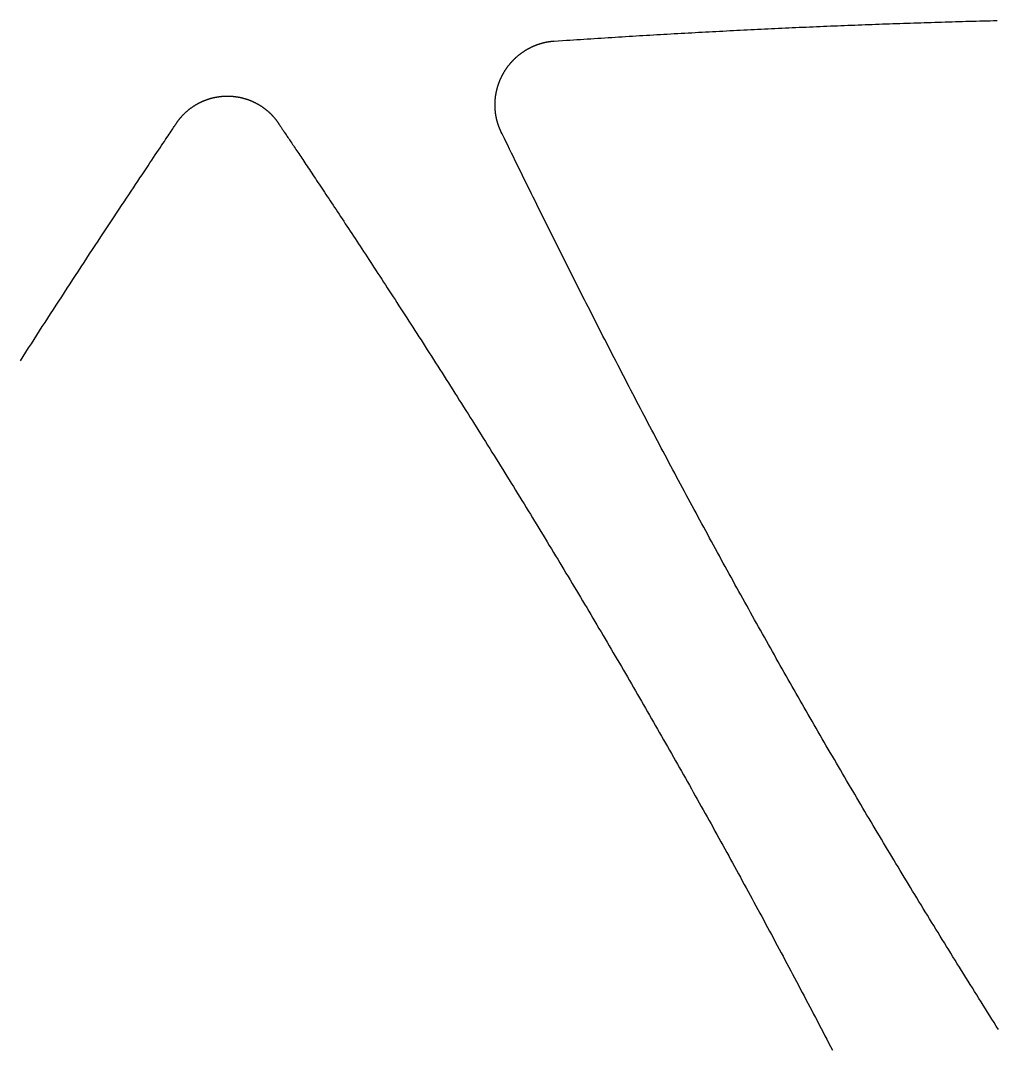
# Model space of a CAD drawing. Extents: x -3 to 136, y 0 to 121.
# Drawn here: x 13.23 to 29.45, y 11.9 to 28.98 of the extents above; entities that cross this region are included whole.
import ezdxf

# ---------------------------------------------------------------- set-up
doc = ezdxf.new("R2010")
doc.units = 0
doc.layers.get('0').update_dxf_attribs({"linetype": 'CONTINUOUS'})

msp = doc.modelspace()

# ---------------------------------------------------------------- linework, layer by layer
for points in [[(22.1006, 28.6385, 0), (22.3033, 28.6519, 0), (22.3615, 28.6557, 0), (22.4195, 28.6594, 0), (22.4773, 28.6632, 0), (22.535, 28.6669, 0), (22.5928, 28.6706, 0), (22.6506, 28.6743, 0), (22.7085, 28.678, 0), (22.7664, 28.6817, 0), (22.8244, 28.6854, 0), (22.8823, 28.689, 0), (22.9401, 28.6927, 0), (22.998, 28.6963, 0), (23.0558, 28.6999, 0), (23.1137, 28.7034, 0), (23.1715, 28.707, 0), (23.2293, 28.7105, 0), (23.2871, 28.714, 0), (23.3449, 28.7176, 0), (23.4027, 28.721, 0), (23.4605, 28.7245, 0), (23.5183, 28.728, 0), (23.5761, 28.7314, 0), (23.6339, 28.7348, 0), (23.6917, 28.7382, 0), (23.7495, 28.7416, 0), (23.8074, 28.745, 0), (23.8652, 28.7483, 0), (23.923, 28.7516, 0), (23.9809, 28.7549, 0), (24.0388, 28.7582, 0), (24.0966, 28.7615, 0), (24.1545, 28.7648, 0), (24.2123, 28.768, 0), (24.2701, 28.7712, 0), (24.3279, 28.7744, 0), (24.3857, 28.7776, 0), (24.4435, 28.7808, 0), (24.5013, 28.7839, 0), (24.5591, 28.787, 0), (24.6168, 28.7902, 0), (24.6746, 28.7932, 0), (24.7323, 28.7963, 0), (24.7901, 28.7994, 0), (24.8478, 28.8024, 0), (24.9055, 28.8054, 0), (24.9632, 28.8084, 0), (25.0209, 28.8114, 0), (25.0786, 28.8143, 0), (25.1363, 28.8172, 0), (25.194, 28.8202, 0), (25.2517, 28.823, 0), (25.3094, 28.8259, 0), (25.367, 28.8288, 0), (25.4247, 28.8316, 0), (25.4824, 28.8344, 0), (25.54, 28.8372, 0), (25.5977, 28.84, 0), (25.6553, 28.8428, 0), (25.713, 28.8455, 0), (25.7706, 28.8482, 0), (25.8283, 28.8509, 0), (25.8859, 28.8536, 0), (25.9436, 28.8562, 0), (26.0012, 28.8589, 0), (26.0589, 28.8615, 0), (26.1165, 28.8641, 0), (26.1742, 28.8667, 0), (26.2318, 28.8692, 0), (26.2895, 28.8718, 0), (26.3471, 28.8743, 0), (26.4048, 28.8768, 0), (26.4624, 28.8793, 0), (26.5201, 28.8817, 0), (26.5777, 28.8842, 0), (26.6354, 28.8866, 0), (26.693, 28.889, 0), (26.7507, 28.8914, 0), (26.8084, 28.8937, 0), (26.8661, 28.8961, 0), (26.9237, 28.8984, 0), (26.9814, 28.9007, 0), (27.0391, 28.9029, 0), (27.0968, 28.9052, 0), (27.1545, 28.9074, 0), (27.2122, 28.9097, 0), (27.27, 28.9118, 0), (27.3277, 28.914, 0), (27.3854, 28.9162, 0), (27.4432, 28.9183, 0), (27.5009, 28.9204, 0), (27.5587, 28.9225, 0), (27.6165, 28.9246, 0), (27.6742, 28.9266, 0), (27.732, 28.9287, 0), (27.7898, 28.9307, 0), (27.8476, 28.9327, 0), (27.9054, 28.9346, 0), (27.9633, 28.9366, 0), (28.0211, 28.9385, 0), (28.079, 28.9404, 0), (28.1368, 28.9423, 0), (28.1947, 28.9441, 0), (28.2526, 28.946, 0), (28.3104, 28.9478, 0), (28.3682, 28.9496, 0), (28.426, 28.9514, 0), (28.4838, 28.9531, 0), (28.5415, 28.9549, 0), (28.5992, 28.9566, 0), (28.6569, 28.9582, 0), (28.7146, 28.9599, 0), (28.7722, 28.9616, 0), (28.8298, 28.9632, 0), (28.8874, 28.9648, 0), (28.945, 28.9663, 0), (29.0026, 28.9679, 0), (29.0601, 28.9694, 0), (29.1176, 28.9709, 0), (29.1751, 28.9724, 0), (29.2326, 28.9739, 0), (29.2901, 28.9753, 0), (29.3475, 28.9767, 0), (29.405, 28.9781, 0), (29.4624, 28.9795, 0)], [(21.2204, 27.122, 0), (21.2183, 27.1262, 0), (21.2163, 27.1304, 0), (21.2144, 27.1345, 0), (21.2124, 27.1387, 0), (21.2104, 27.1429, 0), (21.2085, 27.1471, 0), (21.2066, 27.1513, 0), (21.2047, 27.1556, 0), (21.2029, 27.1598, 0), (21.201, 27.164, 0), (21.1992, 27.1683, 0), (21.1974, 27.1725, 0), (21.1956, 27.1768, 0), (21.1938, 27.181, 0), (21.1921, 27.1853, 0), (21.1903, 27.1896, 0), (21.1886, 27.1939, 0), (21.1869, 27.1982, 0), (21.1852, 27.2025, 0), (21.1836, 27.2068, 0), (21.182, 27.2111, 0), (21.1803, 27.2155, 0), (21.1787, 27.2198, 0), (21.1772, 27.2241, 0), (21.1756, 27.2285, 0), (21.1741, 27.2328, 0), (21.1726, 27.2372, 0), (21.1711, 27.2416, 0), (21.1696, 27.246, 0), (21.1681, 27.2503, 0), (21.1667, 27.2547, 0), (21.1653, 27.2591, 0), (21.1639, 27.2635, 0), (21.1625, 27.2679, 0), (21.1611, 27.2724, 0), (21.1598, 27.2768, 0), (21.1585, 27.2812, 0), (21.1572, 27.2857, 0), (21.1559, 27.2901, 0), (21.1546, 27.2945, 0), (21.1534, 27.299, 0), (21.1522, 27.3035, 0), (21.151, 27.3079, 0), (21.1498, 27.3124, 0), (21.1486, 27.3169, 0), (21.1475, 27.3214, 0), (21.1464, 27.3258, 0), (21.1453, 27.3303, 0), (21.1442, 27.3348, 0), (21.1431, 27.3393, 0), (21.1421, 27.3438, 0), (21.1411, 27.3484, 0), (21.1401, 27.3529, 0), (21.1391, 27.3574, 0), (21.1381, 27.3619, 0), (21.1372, 27.3664, 0), (21.1363, 27.371, 0), (21.1354, 27.3755, 0), (21.1345, 27.38, 0), (21.1337, 27.3846, 0), (21.1328, 27.3891, 0), (21.132, 27.3937, 0), (21.1312, 27.3982, 0), (21.1304, 27.4028, 0), (21.1297, 27.4073, 0), (21.1289, 27.4119, 0), (21.1282, 27.4165, 0), (21.1275, 27.421, 0), (21.1269, 27.4256, 0), (21.1262, 27.4302, 0), (21.1256, 27.4347, 0), (21.125, 27.4393, 0), (21.1244, 27.4439, 0), (21.1238, 27.4485, 0), (21.1232, 27.4531, 0), (21.1227, 27.4577, 0), (21.1222, 27.4623, 0), (21.1217, 27.4669, 0), (21.1212, 27.4715, 0), (21.1208, 27.4761, 0), (21.1204, 27.4807, 0), (21.1199, 27.4853, 0), (21.1196, 27.4899, 0), (21.1192, 27.4945, 0), (21.1188, 27.4991, 0), (21.1185, 27.5037, 0), (21.1182, 27.5083, 0), (21.1179, 27.5129, 0), (21.1176, 27.5176, 0), (21.1174, 27.5222, 0), (21.1172, 27.5268, 0), (21.117, 27.5314, 0), (21.1168, 27.536, 0), (21.1166, 27.5407, 0), (21.1165, 27.5453, 0), (21.1163, 27.5499, 0), (21.1162, 27.5545, 0), (21.1161, 27.5591, 0), (21.1161, 27.5638, 0), (21.116, 27.5684, 0), (21.116, 27.573, 0), (21.116, 27.5776, 0), (21.116, 27.5822, 0), (21.1161, 27.5868, 0), (21.1161, 27.5915, 0), (21.1162, 27.5961, 0), (21.1163, 27.6007, 0), (21.1164, 27.6053, 0), (21.1165, 27.6099, 0), (21.1167, 27.6145, 0), (21.1169, 27.6191, 0), (21.1171, 27.6237, 0), (21.1173, 27.6283, 0), (21.1175, 27.633, 0), (21.1178, 27.6376, 0), (21.1181, 27.6422, 0), (21.1184, 27.6468, 0), (21.1187, 27.6514, 0), (21.119, 27.656, 0), (21.1194, 27.6605, 0), (21.1198, 27.6651, 0), (21.1202, 27.6697, 0), (21.1206, 27.6743, 0), (21.121, 27.6789, 0), (21.1215, 27.6835, 0), (21.122, 27.6881, 0), (21.1224, 27.6927, 0), (21.123, 27.6972, 0), (21.1235, 27.7018, 0), (21.1241, 27.7064, 0), (21.1246, 27.711, 0), (21.1252, 27.7155, 0), (21.1259, 27.7201, 0), (21.1265, 27.7247, 0), (21.1271, 27.7292, 0), (21.1278, 27.7338, 0), (21.1285, 27.7383, 0), (21.1292, 27.7429, 0), (21.13, 27.7474, 0), (21.1307, 27.752, 0), (21.1315, 27.7565, 0), (21.1323, 27.7611, 0), (21.1331, 27.7656, 0), (21.1339, 27.7701, 0), (21.1348, 27.7747, 0), (21.1357, 27.7792, 0), (21.1366, 27.7837, 0), (21.1375, 27.7882, 0), (21.1384, 27.7927, 0), (21.1394, 27.7973, 0), (21.1403, 27.8018, 0), (21.1413, 27.8063, 0), (21.1423, 27.8108, 0), (21.1434, 27.8153, 0), (21.1444, 27.8197, 0), (21.1455, 27.8242, 0), (21.1466, 27.8287, 0), (21.1477, 27.8332, 0), (21.1488, 27.8377, 0), (21.1499, 27.8421, 0), (21.1511, 27.8466, 0), (21.1523, 27.8511, 0), (21.1535, 27.8555, 0), (21.1547, 27.86, 0), (21.156, 27.8644, 0), (21.1572, 27.8689, 0), (21.1585, 27.8733, 0), (21.1598, 27.8777, 0), (21.1611, 27.8821, 0), (21.1625, 27.8866, 0), (21.1638, 27.891, 0), (21.1652, 27.8954, 0), (21.1666, 27.8998, 0), (21.168, 27.9042, 0), (21.1695, 27.9086, 0), (21.1709, 27.913, 0), (21.1724, 27.9174, 0), (21.1739, 27.9217, 0), (21.1754, 27.9261, 0), (21.1769, 27.9305, 0), (21.1785, 27.9348, 0), (21.1801, 27.9392, 0), (21.1816, 27.9435, 0), (21.1833, 27.9479, 0), (21.1849, 27.9522, 0), (21.1865, 27.9565, 0), (21.1882, 27.9608, 0), (21.1899, 27.9652, 0), (21.1916, 27.9694, 0), (21.1933, 27.9737, 0), (21.195, 27.978, 0), (21.1968, 27.9823, 0), (21.1985, 27.9866, 0), (21.2003, 27.9908, 0), (21.2021, 27.9951, 0), (21.204, 27.9993, 0), (21.2058, 28.0035, 0), (21.2077, 28.0078, 0), (21.2095, 28.012, 0), (21.2114, 28.0162, 0), (21.2134, 28.0204, 0), (21.2153, 28.0246, 0), (21.2172, 28.0288, 0), (21.2192, 28.0329, 0), (21.2212, 28.0371, 0), (21.2232, 28.0413, 0), (21.2252, 28.0454, 0), (21.2273, 28.0495, 0), (21.2293, 28.0537, 0), (21.2314, 28.0578, 0), (21.2335, 28.0619, 0), (21.2356, 28.066, 0), (21.2377, 28.0701, 0), (21.2399, 28.0742, 0), (21.242, 28.0782, 0), (21.2442, 28.0823, 0), (21.2464, 28.0864, 0), (21.2486, 28.0904, 0), (21.2509, 28.0944, 0), (21.2531, 28.0985, 0), (21.2554, 28.1025, 0), (21.2577, 28.1065, 0), (21.26, 28.1105, 0), (21.2623, 28.1144, 0), (21.2646, 28.1184, 0), (21.267, 28.1224, 0), (21.2693, 28.1263, 0), (21.2717, 28.1303, 0), (21.2741, 28.1342, 0), (21.2765, 28.1381, 0), (21.279, 28.1421, 0), (21.2814, 28.146, 0), (21.2839, 28.1499, 0), (21.2864, 28.1537, 0), (21.2889, 28.1576, 0), (21.2914, 28.1615, 0), (21.2939, 28.1653, 0), (21.2965, 28.1692, 0), (21.2991, 28.173, 0), (21.3016, 28.1768, 0), (21.3043, 28.1806, 0), (21.3069, 28.1844, 0), (21.3095, 28.1882, 0), (21.3122, 28.192, 0), (21.3148, 28.1957, 0), (21.3175, 28.1995, 0), (21.3202, 28.2032, 0), (21.3229, 28.2069, 0), (21.3257, 28.2107, 0), (21.3284, 28.2144, 0), (21.3312, 28.2181, 0), (21.334, 28.2217, 0), (21.3368, 28.2254, 0), (21.3396, 28.2291, 0), (21.3424, 28.2327, 0), (21.3453, 28.2364, 0), (21.3481, 28.24, 0), (21.351, 28.2436, 0), (21.3539, 28.2472, 0), (21.3568, 28.2508, 0), (21.3597, 28.2544, 0), (21.3627, 28.2579, 0), (21.3656, 28.2615, 0), (21.3686, 28.265, 0), (21.3716, 28.2685, 0), (21.3746, 28.2721, 0), (21.3776, 28.2756, 0), (21.3806, 28.279, 0), (21.3837, 28.2825, 0), (21.3868, 28.286, 0), (21.3898, 28.2894, 0), (21.3929, 28.2929, 0), (21.3961, 28.2963, 0), (21.3992, 28.2997, 0), (21.4023, 28.3031, 0), (21.4055, 28.3065, 0), (21.4086, 28.3099, 0), (21.4118, 28.3132, 0), (21.415, 28.3166, 0), (21.4182, 28.3199, 0), (21.4214, 28.3232, 0), (21.4247, 28.3265, 0), (21.4279, 28.3298, 0), (21.4312, 28.333, 0), (21.4345, 28.3363, 0), (21.4378, 28.3395, 0), (21.4411, 28.3428, 0), (21.4444, 28.346, 0), (21.4477, 28.3492, 0), (21.4511, 28.3523, 0), (21.4544, 28.3555, 0), (21.4578, 28.3586, 0), (21.4612, 28.3618, 0), (21.4646, 28.3649, 0), (21.468, 28.368, 0), (21.4714, 28.3711, 0), (21.4749, 28.3742, 0), (21.4783, 28.3772, 0), (21.4818, 28.3803, 0), (21.4853, 28.3833, 0), (21.4887, 28.3863, 0), (21.4922, 28.3893, 0), (21.4958, 28.3923, 0), (21.4993, 28.3953, 0), (21.5028, 28.3982, 0), (21.5064, 28.4012, 0), (21.5099, 28.4041, 0), (21.5135, 28.407, 0), (21.5171, 28.4099, 0), (21.5207, 28.4128, 0), (21.5243, 28.4156, 0), (21.528, 28.4185, 0), (21.5316, 28.4213, 0), (21.5352, 28.4241, 0), (21.5389, 28.4269, 0), (21.5426, 28.4297, 0), (21.5463, 28.4324, 0), (21.55, 28.4352, 0), (21.5537, 28.4379, 0), (21.5574, 28.4406, 0), (21.5611, 28.4433, 0), (21.5649, 28.446, 0), (21.5686, 28.4487, 0), (21.5724, 28.4513, 0), (21.5762, 28.454, 0), (21.58, 28.4566, 0), (21.5838, 28.4592, 0), (21.5876, 28.4618, 0), (21.5914, 28.4643, 0), (21.5953, 28.4669, 0), (21.5991, 28.4694, 0), (21.603, 28.472, 0), (21.6068, 28.4745, 0), (21.6107, 28.4769, 0), (21.6146, 28.4794, 0), (21.6185, 28.4819, 0), (21.6224, 28.4843, 0), (21.6264, 28.4867, 0), (21.6303, 28.4891, 0), (21.6343, 28.4915, 0), (21.6382, 28.4939, 0), (21.6422, 28.4962, 0), (21.6462, 28.4986, 0), (21.6502, 28.5009, 0), (21.6542, 28.5032, 0), (21.6582, 28.5055, 0), (21.6622, 28.5077, 0), (21.6662, 28.51, 0), (21.6703, 28.5122, 0), (21.6743, 28.5144, 0), (21.6784, 28.5166, 0), (21.6825, 28.5188, 0), (21.6865, 28.5209, 0), (21.6906, 28.5231, 0), (21.6947, 28.5252, 0), (21.6989, 28.5273, 0), (21.703, 28.5294, 0), (21.7071, 28.5315, 0), (21.7113, 28.5335, 0), (21.7154, 28.5356, 0), (21.7196, 28.5376, 0), (21.7237, 28.5396, 0), (21.7279, 28.5416, 0), (21.7321, 28.5435, 0), (21.7363, 28.5455, 0), (21.7405, 28.5474, 0), (21.7447, 28.5493, 0), (21.7489, 28.5512, 0), (21.7532, 28.5531, 0), (21.7574, 28.5549, 0), (21.7616, 28.5567, 0), (21.7659, 28.5586, 0), (21.7701, 28.5604, 0), (21.7744, 28.5621, 0), (21.7787, 28.5639, 0), (21.7829, 28.5656, 0), (21.7872, 28.5673, 0), (21.7915, 28.569, 0), (21.7958, 28.5707, 0), (21.8001, 28.5724, 0), (21.8044, 28.574, 0), (21.8087, 28.5756, 0), (21.8131, 28.5772, 0), (21.8174, 28.5788, 0), (21.8217, 28.5804, 0), (21.8261, 28.5819, 0), (21.8304, 28.5834, 0), (21.8348, 28.5849, 0), (21.8392, 28.5864, 0), (21.8435, 28.5879, 0), (21.8479, 28.5893, 0), (21.8523, 28.5908, 0), (21.8567, 28.5922, 0), (21.8611, 28.5936, 0), (21.8655, 28.5949, 0), (21.8699, 28.5963, 0), (21.8743, 28.5976, 0), (21.8787, 28.5989, 0), (21.8831, 28.6002, 0), (21.8875, 28.6015, 0), (21.892, 28.6027, 0), (21.8964, 28.604, 0), (21.9008, 28.6052, 0), (21.9053, 28.6064, 0), (21.9098, 28.6075, 0), (21.9142, 28.6087, 0), (21.9187, 28.6098, 0), (21.9231, 28.6109, 0), (21.9276, 28.612, 0), (21.9321, 28.6131, 0), (21.9366, 28.6141, 0), (21.9411, 28.6152, 0), (21.9456, 28.6162, 0), (21.9501, 28.6172, 0), (21.9546, 28.6181, 0), (21.9591, 28.6191, 0), (21.9636, 28.62, 0), (21.9681, 28.6209, 0), (21.9726, 28.6218, 0), (21.9771, 28.6227, 0), (21.9817, 28.6235, 0), (21.9862, 28.6244, 0), (21.9907, 28.6252, 0), (21.9953, 28.626, 0), (21.9998, 28.6267, 0), (22.0044, 28.6275, 0), (22.0089, 28.6282, 0), (22.0135, 28.6289, 0), (22.018, 28.6296, 0), (22.0226, 28.6303, 0), (22.0272, 28.6309, 0), (22.0317, 28.6316, 0), (22.0363, 28.6322, 0), (22.0409, 28.6328, 0), (22.0454, 28.6333, 0), (22.05, 28.6339, 0), (22.0546, 28.6344, 0), (22.0592, 28.6349, 0), (22.0638, 28.6354, 0), (22.0684, 28.6358, 0), (22.073, 28.6363, 0), (22.0776, 28.6367, 0), (22.0822, 28.6371, 0), (22.0868, 28.6375, 0), (22.0914, 28.6378, 0), (22.096, 28.6382, 0), (22.1006, 28.6385, 0)], [(15.8131, 27.263, 0), (15.8155, 27.2668, 0), (15.818, 27.2706, 0), (15.8205, 27.2743, 0), (15.8231, 27.2781, 0), (15.8256, 27.2819, 0), (15.8281, 27.2856, 0), (15.8307, 27.2893, 0), (15.8333, 27.293, 0), (15.8359, 27.2967, 0), (15.8385, 27.3004, 0), (15.8412, 27.3041, 0), (15.8438, 27.3078, 0), (15.8465, 27.3114, 0), (15.8492, 27.3151, 0), (15.8519, 27.3187, 0), (15.8546, 27.3223, 0), (15.8573, 27.3259, 0), (15.8601, 27.3295, 0), (15.8629, 27.3331, 0), (15.8657, 27.3367, 0), (15.8685, 27.3402, 0), (15.8713, 27.3438, 0), (15.8741, 27.3473, 0), (15.877, 27.3508, 0), (15.8798, 27.3543, 0), (15.8827, 27.3578, 0), (15.8856, 27.3613, 0), (15.8885, 27.3648, 0), (15.8915, 27.3682, 0), (15.8944, 27.3716, 0), (15.8974, 27.3751, 0), (15.9003, 27.3785, 0), (15.9033, 27.3819, 0), (15.9063, 27.3853, 0), (15.9094, 27.3886, 0), (15.9124, 27.392, 0), (15.9155, 27.3953, 0), (15.9185, 27.3987, 0), (15.9216, 27.402, 0), (15.9247, 27.4053, 0), (15.9278, 27.4086, 0), (15.931, 27.4118, 0), (15.9341, 27.4151, 0), (15.9373, 27.4183, 0), (15.9405, 27.4216, 0), (15.9437, 27.4248, 0), (15.9469, 27.428, 0), (15.9501, 27.4312, 0), (15.9533, 27.4343, 0), (15.9566, 27.4375, 0), (15.9598, 27.4407, 0), (15.9631, 27.4438, 0), (15.9664, 27.4469, 0), (15.9697, 27.45, 0), (15.973, 27.4531, 0), (15.9764, 27.4561, 0), (15.9797, 27.4592, 0), (15.9831, 27.4622, 0), (15.9864, 27.4653, 0), (15.9898, 27.4683, 0), (15.9932, 27.4713, 0), (15.9966, 27.4742, 0), (16.0001, 27.4772, 0), (16.0035, 27.4801, 0), (16.007, 27.4831, 0), (16.0104, 27.486, 0), (16.0139, 27.4889, 0), (16.0174, 27.4918, 0), (16.0209, 27.4946, 0), (16.0244, 27.4975, 0), (16.028, 27.5003, 0), (16.0315, 27.5031, 0), (16.0351, 27.5059, 0), (16.0386, 27.5087, 0), (16.0422, 27.5115, 0), (16.0458, 27.5142, 0), (16.0494, 27.517, 0), (16.053, 27.5197, 0), (16.0567, 27.5224, 0), (16.0603, 27.5251, 0), (16.0639, 27.5278, 0), (16.0676, 27.5304, 0), (16.0713, 27.5331, 0), (16.075, 27.5357, 0), (16.0787, 27.5383, 0), (16.0824, 27.5409, 0), (16.0861, 27.5435, 0), (16.0899, 27.546, 0), (16.0936, 27.5486, 0), (16.0974, 27.5511, 0), (16.1011, 27.5536, 0), (16.1049, 27.5561, 0), (16.1087, 27.5586, 0), (16.1125, 27.561, 0), (16.1164, 27.5635, 0), (16.1202, 27.5659, 0), (16.124, 27.5683, 0), (16.1279, 27.5707, 0), (16.1317, 27.5731, 0), (16.1356, 27.5754, 0), (16.1395, 27.5778, 0), (16.1434, 27.5801, 0), (16.1473, 27.5824, 0), (16.1512, 27.5847, 0), (16.1551, 27.5869, 0), (16.159, 27.5892, 0), (16.163, 27.5914, 0), (16.1669, 27.5936, 0), (16.1709, 27.5958, 0), (16.1749, 27.598, 0), (16.1788, 27.6001, 0), (16.1828, 27.6023, 0), (16.1868, 27.6044, 0), (16.1908, 27.6065, 0), (16.1948, 27.6086, 0), (16.1988, 27.6107, 0), (16.2029, 27.6127, 0), (16.2069, 27.6148, 0), (16.211, 27.6168, 0), (16.215, 27.6188, 0), (16.2191, 27.6207, 0), (16.2231, 27.6227, 0), (16.2272, 27.6246, 0), (16.2313, 27.6266, 0), (16.2354, 27.6285, 0), (16.2395, 27.6304, 0), (16.2436, 27.6322, 0), (16.2477, 27.6341, 0), (16.2519, 27.6359, 0), (16.256, 27.6377, 0), (16.2601, 27.6395, 0), (16.2643, 27.6413, 0), (16.2685, 27.6431, 0), (16.2726, 27.6448, 0), (16.2768, 27.6465, 0), (16.281, 27.6482, 0), (16.2852, 27.6499, 0), (16.2894, 27.6516, 0), (16.2936, 27.6532, 0), (16.2978, 27.6548, 0), (16.302, 27.6565, 0), (16.3062, 27.658, 0), (16.3105, 27.6596, 0), (16.3147, 27.6612, 0), (16.3189, 27.6627, 0), (16.3232, 27.6642, 0), (16.3275, 27.6657, 0), (16.3317, 27.6672, 0), (16.336, 27.6687, 0), (16.3403, 27.6701, 0), (16.3446, 27.6715, 0), (16.3488, 27.6729, 0), (16.3531, 27.6743, 0), (16.3575, 27.6757, 0), (16.3618, 27.677, 0), (16.3661, 27.6784, 0), (16.3704, 27.6797, 0), (16.3747, 27.681, 0), (16.3791, 27.6822, 0), (16.3834, 27.6835, 0), (16.3878, 27.6847, 0), (16.3921, 27.6859, 0), (16.3965, 27.6871, 0), (16.4008, 27.6883, 0), (16.4052, 27.6895, 0), (16.4096, 27.6906, 0), (16.414, 27.6917, 0), (16.4183, 27.6928, 0), (16.4227, 27.6939, 0), (16.4271, 27.695, 0), (16.4315, 27.696, 0), (16.4359, 27.697, 0), (16.4404, 27.698, 0), (16.4448, 27.699, 0), (16.4492, 27.7, 0), (16.4536, 27.7009, 0), (16.4581, 27.7019, 0), (16.4625, 27.7028, 0), (16.4669, 27.7037, 0), (16.4714, 27.7045, 0), (16.4758, 27.7054, 0), (16.4803, 27.7062, 0), (16.4847, 27.707, 0), (16.4892, 27.7078, 0), (16.4937, 27.7086, 0), (16.4982, 27.7093, 0), (16.5026, 27.7101, 0), (16.5071, 27.7108, 0), (16.5116, 27.7115, 0), (16.5161, 27.7121, 0), (16.5205, 27.7128, 0), (16.525, 27.7134, 0), (16.5295, 27.714, 0), (16.534, 27.7146, 0), (16.5385, 27.7152, 0), (16.543, 27.7157, 0), (16.5475, 27.7163, 0), (16.552, 27.7168, 0), (16.5565, 27.7173, 0), (16.561, 27.7178, 0), (16.5655, 27.7182, 0), (16.57, 27.7186, 0), (16.5745, 27.7191, 0), (16.579, 27.7195, 0), (16.5835, 27.7198, 0), (16.588, 27.7202, 0), (16.5925, 27.7205, 0), (16.597, 27.7208, 0), (16.6015, 27.7211, 0), (16.6061, 27.7214, 0), (16.6106, 27.7217, 0), (16.6151, 27.7219, 0), (16.6196, 27.7221, 0), (16.6241, 27.7223, 0), (16.6286, 27.7225, 0), (16.6331, 27.7226, 0), (16.6377, 27.7228, 0), (16.6422, 27.7229, 0), (16.6467, 27.723, 0), (16.6512, 27.7231, 0), (16.6557, 27.7231, 0), (16.6602, 27.7232, 0), (16.6648, 27.7232, 0), (16.6693, 27.7232, 0), (16.6738, 27.7232, 0), (16.6783, 27.7231, 0), (16.6828, 27.723, 0), (16.6873, 27.723, 0), (16.6919, 27.7229, 0), (16.6964, 27.7227, 0), (16.7009, 27.7226, 0), (16.7054, 27.7224, 0), (16.7099, 27.7223, 0), (16.7144, 27.7221, 0), (16.7189, 27.7218, 0), (16.7234, 27.7216, 0), (16.7279, 27.7213, 0), (16.7325, 27.7211, 0), (16.737, 27.7208, 0), (16.7415, 27.7204, 0), (16.746, 27.7201, 0), (16.7505, 27.7197, 0), (16.755, 27.7194, 0), (16.7595, 27.719, 0), (16.764, 27.7186, 0), (16.7685, 27.7181, 0), (16.773, 27.7177, 0), (16.7775, 27.7172, 0), (16.782, 27.7167, 0), (16.7864, 27.7162, 0), (16.7909, 27.7156, 0), (16.7954, 27.7151, 0), (16.7999, 27.7145, 0), (16.8044, 27.7139, 0), (16.8089, 27.7133, 0), (16.8133, 27.7127, 0), (16.8178, 27.712, 0), (16.8223, 27.7113, 0), (16.8268, 27.7106, 0), (16.8312, 27.7099, 0), (16.8357, 27.7092, 0), (16.8402, 27.7084, 0), (16.8446, 27.7077, 0), (16.8491, 27.7069, 0), (16.8535, 27.7061, 0), (16.858, 27.7052, 0), (16.8624, 27.7044, 0), (16.8669, 27.7035, 0), (16.8713, 27.7026, 0), (16.8757, 27.7017, 0), (16.8802, 27.7008, 0), (16.8846, 27.6998, 0), (16.889, 27.6988, 0), (16.8935, 27.6979, 0), (16.8979, 27.6968, 0), (16.9023, 27.6958, 0), (16.9067, 27.6948, 0), (16.9111, 27.6937, 0), (16.9155, 27.6926, 0), (16.9199, 27.6915, 0), (16.9243, 27.6904, 0), (16.9287, 27.6892, 0), (16.9331, 27.6881, 0), (16.9374, 27.6869, 0), (16.9418, 27.6857, 0), (16.9462, 27.6845, 0), (16.9505, 27.6832, 0), (16.9549, 27.682, 0), (16.9592, 27.6807, 0), (16.9635, 27.6794, 0), (16.9679, 27.6781, 0), (16.9722, 27.6767, 0), (16.9765, 27.6754, 0), (16.9808, 27.674, 0), (16.9851, 27.6726, 0), (16.9894, 27.6712, 0), (16.9937, 27.6698, 0), (16.998, 27.6683, 0), (17.0022, 27.6669, 0), (17.0065, 27.6654, 0), (17.0108, 27.6639, 0), (17.015, 27.6624, 0), (17.0193, 27.6608, 0), (17.0235, 27.6593, 0), (17.0277, 27.6577, 0), (17.032, 27.6561, 0), (17.0362, 27.6545, 0), (17.0404, 27.6528, 0), (17.0446, 27.6512, 0), (17.0488, 27.6495, 0), (17.053, 27.6478, 0), (17.0572, 27.6461, 0), (17.0613, 27.6444, 0), (17.0655, 27.6427, 0), (17.0697, 27.6409, 0), (17.0738, 27.6391, 0), (17.0779, 27.6373, 0), (17.0821, 27.6355, 0), (17.0862, 27.6337, 0), (17.0903, 27.6318, 0), (17.0944, 27.6299, 0), (17.0985, 27.628, 0), (17.1026, 27.6261, 0), (17.1067, 27.6242, 0), (17.1108, 27.6223, 0), (17.1148, 27.6203, 0), (17.1189, 27.6183, 0), (17.123, 27.6163, 0), (17.127, 27.6143, 0), (17.131, 27.6123, 0), (17.135, 27.6102, 0), (17.1391, 27.6081, 0), (17.1431, 27.6061, 0), (17.1471, 27.604, 0), (17.151, 27.6018, 0), (17.155, 27.5997, 0), (17.159, 27.5975, 0), (17.163, 27.5953, 0), (17.1669, 27.5932, 0), (17.1708, 27.5909, 0), (17.1748, 27.5887, 0), (17.1787, 27.5865, 0), (17.1826, 27.5842, 0), (17.1865, 27.5819, 0), (17.1904, 27.5796, 0), (17.1943, 27.5773, 0), (17.1982, 27.575, 0), (17.202, 27.5726, 0), (17.2059, 27.5702, 0), (17.2097, 27.5678, 0), (17.2135, 27.5654, 0), (17.2174, 27.563, 0), (17.2212, 27.5606, 0), (17.225, 27.5581, 0), (17.2288, 27.5556, 0), (17.2325, 27.5531, 0), (17.2363, 27.5506, 0), (17.2401, 27.5481, 0), (17.2438, 27.5456, 0), (17.2476, 27.543, 0), (17.2513, 27.5404, 0), (17.255, 27.5378, 0), (17.2587, 27.5352, 0), (17.2624, 27.5326, 0), (17.2661, 27.5299, 0), (17.2697, 27.5273, 0), (17.2734, 27.5246, 0), (17.277, 27.5219, 0), (17.2807, 27.5192, 0), (17.2843, 27.5165, 0), (17.2879, 27.5137, 0), (17.2915, 27.511, 0), (17.295, 27.5082, 0), (17.2986, 27.5054, 0), (17.3022, 27.5026, 0), (17.3057, 27.4998, 0), (17.3092, 27.497, 0), (17.3127, 27.4941, 0), (17.3162, 27.4912, 0), (17.3197, 27.4884, 0), (17.3232, 27.4855, 0), (17.3266, 27.4826, 0), (17.3301, 27.4796, 0), (17.3335, 27.4767, 0), (17.3369, 27.4737, 0), (17.3403, 27.4708, 0), (17.3437, 27.4678, 0), (17.3471, 27.4648, 0), (17.3505, 27.4618, 0), (17.3538, 27.4587, 0), (17.3571, 27.4557, 0), (17.3605, 27.4526, 0), (17.3638, 27.4495, 0), (17.3671, 27.4465, 0), (17.3703, 27.4434, 0), (17.3736, 27.4402, 0), (17.3768, 27.4371, 0), (17.3801, 27.434, 0), (17.3833, 27.4308, 0), (17.3865, 27.4276, 0), (17.3897, 27.4244, 0), (17.3929, 27.4212, 0), (17.396, 27.418, 0), (17.3992, 27.4148, 0), (17.4023, 27.4115, 0), (17.4054, 27.4083, 0), (17.4085, 27.405, 0), (17.4116, 27.4017, 0), (17.4147, 27.3984, 0), (17.4178, 27.3951, 0), (17.4208, 27.3917, 0), (17.4238, 27.3884, 0), (17.4269, 27.385, 0), (17.4298, 27.3817, 0), (17.4328, 27.3783, 0), (17.4358, 27.3749, 0), (17.4388, 27.3715, 0), (17.4417, 27.368, 0), (17.4446, 27.3646, 0), (17.4475, 27.3611, 0), (17.4504, 27.3577, 0), (17.4533, 27.3542, 0), (17.4561, 27.3507, 0), (17.459, 27.3472, 0), (17.4618, 27.3437, 0), (17.4646, 27.3401, 0), (17.4674, 27.3366, 0), (17.4702, 27.333, 0), (17.473, 27.3295, 0), (17.4757, 27.3259, 0), (17.4784, 27.3223, 0), (17.4812, 27.3187, 0), (17.4839, 27.315, 0), (17.4865, 27.3114, 0), (17.4892, 27.3077, 0), (17.4919, 27.3041, 0), (17.4945, 27.3004, 0), (17.4971, 27.2967, 0), (17.4997, 27.293, 0), (17.5023, 27.2893, 0), (17.5049, 27.2856, 0), (17.5074, 27.2818, 0), (17.51, 27.2781, 0), (17.5125, 27.2743, 0), (17.515, 27.2706, 0), (17.5175, 27.2668, 0), (17.5199, 27.263, 0)], [(13.2249, 23.322, 0), (13.2702, 23.3928, 0), (13.3155, 23.4637, 0), (13.3609, 23.5346, 0), (13.4064, 23.6055, 0), (13.4519, 23.6763, 0), (13.4975, 23.7472, 0), (13.5432, 23.8182, 0), (13.5889, 23.8891, 0), (13.6346, 23.96, 0), (13.6804, 24.031, 0), (13.7263, 24.102, 0), (13.7723, 24.173, 0), (13.8183, 24.244, 0), (13.8644, 24.3151, 0), (13.9105, 24.3861, 0), (13.9567, 24.4572, 0), (14.003, 24.5284, 0), (14.0494, 24.5995, 0), (14.0958, 24.6707, 0), (14.1423, 24.742, 0), (14.1889, 24.8133, 0), (14.2355, 24.8846, 0), (14.2822, 24.9559, 0), (14.329, 25.0274, 0), (14.3759, 25.0988, 0), (14.4227, 25.1701, 0), (14.4692, 25.2408, 0), (14.5152, 25.3107, 0), (14.5608, 25.3799, 0), (14.6059, 25.4483, 0), (14.6505, 25.5159, 0), (14.6945, 25.5827, 0), (14.7381, 25.6486, 0), (14.7811, 25.7137, 0), (14.8235, 25.7778, 0), (14.8654, 25.8409, 0), (14.9066, 25.9031, 0), (14.9472, 25.9643, 0), (14.9872, 26.0245, 0), (15.0264, 26.0836, 0), (15.065, 26.1417, 0), (15.1029, 26.1986, 0), (15.14, 26.2544, 0), (15.1764, 26.309, 0), (15.212, 26.3624, 0), (15.2468, 26.4147, 0), (15.2808, 26.4656, 0), (15.3139, 26.5153, 0), (15.3463, 26.5637, 0), (15.3777, 26.6108, 0), (15.4082, 26.6565, 0), (15.4379, 26.7008, 0), (15.4665, 26.7437, 0), (15.4943, 26.7852, 0), (15.521, 26.8252, 0), (15.5468, 26.8637, 0), (15.5716, 26.9007, 0), (15.5953, 26.9362, 0), (15.6179, 26.97, 0), (15.6395, 27.0023, 0), (15.66, 27.0329, 0), (15.6794, 27.0619, 0), (15.6976, 27.0891, 0), (15.7147, 27.1147, 0), (15.7306, 27.1385, 0), (15.7453, 27.1606, 0), (15.7588, 27.1808, 0), (15.7711, 27.1992, 0), (15.7821, 27.2158, 0), (15.7918, 27.2305, 0), (15.8002, 27.2432, 0), (15.8073, 27.2541, 0), (15.8131, 27.263, 0)], [(17.5199, 27.263, 0), (17.5232, 27.2579, 0), (17.5269, 27.2523, 0), (17.531, 27.246, 0), (17.5355, 27.2392, 0), (17.5404, 27.2317, 0), (17.5458, 27.2236, 0), (17.5515, 27.2149, 0), (17.5577, 27.2057, 0), (17.5643, 27.1958, 0), (17.5712, 27.1853, 0), (17.5786, 27.1743, 0), (17.5864, 27.1627, 0), (17.5945, 27.1504, 0), (17.6031, 27.1377, 0), (17.612, 27.1243, 0), (17.6213, 27.1104, 0), (17.631, 27.0959, 0), (17.6411, 27.0808, 0), (17.6516, 27.0652, 0), (17.6624, 27.049, 0), (17.6737, 27.0322, 0), (17.6852, 27.015, 0), (17.6972, 26.9971, 0), (17.7095, 26.9787, 0), (17.7222, 26.9598, 0), (17.7353, 26.9403, 0), (17.7487, 26.9203, 0), (17.7624, 26.8998, 0), (17.7765, 26.8788, 0), (17.791, 26.8572, 0), (17.8058, 26.8351, 0), (17.8209, 26.8125, 0), (17.8364, 26.7893, 0), (17.8523, 26.7657, 0), (17.8684, 26.7415, 0), (17.8849, 26.7168, 0), (17.9018, 26.6917, 0), (17.9189, 26.666, 0), (17.9364, 26.6399, 0), (17.9543, 26.6132, 0), (17.9724, 26.5861, 0), (17.9908, 26.5584, 0), (18.0096, 26.5303, 0), (18.0287, 26.5017, 0), (18.0481, 26.4727, 0), (18.0678, 26.4431, 0), (18.0878, 26.4131, 0), (18.1081, 26.3827, 0), (18.1287, 26.3517, 0), (18.1497, 26.3203, 0), (18.1709, 26.2885, 0), (18.1924, 26.2562, 0), (18.2142, 26.2234, 0), (18.2362, 26.1903, 0), (18.2586, 26.1566, 0), (18.2812, 26.1225, 0), (18.3042, 26.088, 0), (18.3274, 26.0531, 0), (18.3508, 26.0177, 0), (18.3746, 25.9819, 0), (18.3986, 25.9457, 0), (18.4229, 25.909, 0), (18.4474, 25.8719, 0), (18.4722, 25.8345, 0), (18.4973, 25.7966, 0), (18.5226, 25.7583, 0), (18.5482, 25.7196, 0), (18.5741, 25.6805, 0), (18.6001, 25.641, 0), (18.6265, 25.6011, 0), (18.653, 25.5608, 0), (18.6798, 25.5201, 0), (18.7069, 25.4791, 0), (18.7342, 25.4377, 0), (18.7617, 25.3958, 0), (18.7894, 25.3537, 0), (18.8174, 25.3111, 0), (18.8456, 25.2682, 0), (18.874, 25.2249, 0), (18.9027, 25.1812, 0), (18.9315, 25.1372, 0), (18.9606, 25.0929, 0), (18.9899, 25.0482, 0), (19.0194, 25.0031, 0), (19.0491, 24.9577, 0), (19.079, 24.912, 0), (19.1091, 24.8659, 0), (19.1394, 24.8195, 0), (19.1699, 24.7727, 0), (19.2006, 24.7256, 0), (19.2315, 24.6782, 0), (19.2626, 24.6305, 0), (19.2938, 24.5825, 0), (19.3253, 24.5341, 0), (19.3569, 24.4854, 0), (19.3887, 24.4365, 0), (19.4207, 24.3872, 0), (19.4529, 24.3376, 0), (19.4852, 24.2877, 0), (19.5177, 24.2375, 0), (19.5504, 24.1871, 0), (19.5832, 24.1363, 0), (19.6162, 24.0853, 0), (19.6493, 24.0339, 0), (19.6826, 23.9823, 0), (19.7161, 23.9304, 0), (19.7497, 23.8783, 0), (19.7834, 23.8259, 0), (19.8173, 23.7732, 0), (19.8513, 23.7202, 0), (19.8855, 23.667, 0), (19.9198, 23.6135, 0), (19.9543, 23.5598, 0), (19.9889, 23.5059, 0), (20.0236, 23.4516, 0), (20.0584, 23.3972, 0), (20.0933, 23.3425, 0), (20.1284, 23.2875, 0), (20.1636, 23.2324, 0), (20.1989, 23.177, 0), (20.2344, 23.1214, 0), (20.2699, 23.0655, 0), (20.3055, 23.0094, 0), (20.3413, 22.9532, 0), (20.3771, 22.8967, 0), (20.4131, 22.8399, 0), (20.4492, 22.783, 0), (20.4853, 22.7259, 0), (20.5215, 22.6686, 0), (20.5579, 22.6111, 0), (20.5943, 22.5534, 0), (20.6307, 22.4956, 0), (20.6671, 22.4378, 0), (20.7034, 22.3801, 0), (20.7397, 22.3223, 0), (20.776, 22.2646, 0), (20.8122, 22.2069, 0), (20.8484, 22.1492, 0), (20.8845, 22.0915, 0), (20.9206, 22.0339, 0), (20.9566, 21.9762, 0), (20.9926, 21.9186, 0), (21.0285, 21.861, 0), (21.0644, 21.8033, 0), (21.1003, 21.7457, 0), (21.1361, 21.6881, 0), (21.1719, 21.6305, 0), (21.2076, 21.573, 0), (21.2433, 21.5154, 0), (21.279, 21.4578, 0), (21.3146, 21.4003, 0), (21.3501, 21.3427, 0), (21.3857, 21.2852, 0), (21.4212, 21.2277, 0), (21.4566, 21.1701, 0), (21.492, 21.1126, 0), (21.5274, 21.0551, 0), (21.5627, 20.9976, 0), (21.598, 20.9401, 0), (21.6333, 20.8826, 0), (21.6685, 20.8251, 0), (21.7037, 20.7676, 0), (21.7388, 20.7101, 0), (21.7739, 20.6527, 0), (21.809, 20.5952, 0), (21.844, 20.5377, 0), (21.879, 20.4802, 0), (21.9139, 20.4228, 0), (21.9489, 20.3653, 0), (21.9837, 20.3078, 0), (22.0186, 20.2503, 0), (22.0534, 20.1929, 0), (22.0881, 20.1354, 0), (22.1229, 20.0779, 0), (22.1576, 20.0204, 0), (22.1922, 19.963, 0), (22.2269, 19.9055, 0), (22.2615, 19.848, 0), (22.296, 19.7905, 0), (22.3305, 19.733, 0), (22.365, 19.6755, 0), (22.3995, 19.618, 0), (22.4339, 19.5605, 0), (22.4683, 19.503, 0), (22.5026, 19.4455, 0), (22.537, 19.388, 0), (22.5713, 19.3305, 0), (22.6055, 19.273, 0), (22.6397, 19.2154, 0), (22.6739, 19.1579, 0), (22.7081, 19.1003, 0), (22.7422, 19.0428, 0), (22.7763, 18.9852, 0), (22.8104, 18.9276, 0), (22.8444, 18.87, 0), (22.8784, 18.8124, 0), (22.9124, 18.7548, 0), (22.9463, 18.6972, 0), (22.9802, 18.6396, 0), (23.0141, 18.5819, 0), (23.048, 18.5243, 0), (23.0818, 18.4666, 0), (23.1156, 18.409, 0), (23.1494, 18.3513, 0), (23.1831, 18.2936, 0), (23.2168, 18.2358, 0), (23.2505, 18.1781, 0), (23.2841, 18.1204, 0), (23.3178, 18.0626, 0), (23.3514, 18.0048, 0), (23.3849, 17.947, 0), (23.4185, 17.8892, 0), (23.452, 17.8314, 0), (23.4855, 17.7735, 0), (23.5189, 17.7157, 0), (23.5524, 17.6578, 0), (23.5858, 17.5999, 0), (23.6191, 17.542, 0), (23.6525, 17.4841, 0), (23.6858, 17.4261, 0), (23.7191, 17.3681, 0), (23.7524, 17.3101, 0), (23.7857, 17.2521, 0), (23.8189, 17.1941, 0), (23.8521, 17.136, 0), (23.8853, 17.0779, 0), (23.9185, 17.0198, 0), (23.9516, 16.9617, 0), (23.9847, 16.9036, 0), (24.0178, 16.8454, 0), (24.0509, 16.7872, 0), (24.0839, 16.729, 0), (24.1169, 16.6707, 0), (24.1499, 16.6125, 0), (24.1829, 16.5542, 0), (24.2159, 16.4958, 0), (24.2488, 16.4375, 0), (24.2817, 16.3791, 0), (24.3146, 16.3207, 0), (24.3475, 16.2623, 0), (24.3803, 16.2038, 0), (24.4132, 16.1453, 0), (24.446, 16.0868, 0), (24.4787, 16.0283, 0), (24.5115, 15.9697, 0), (24.5443, 15.9111, 0), (24.577, 15.8525, 0), (24.6097, 15.7938, 0), (24.6424, 15.7351, 0), (24.6751, 15.6764, 0), (24.7077, 15.6176, 0), (24.7404, 15.5588, 0), (24.773, 15.5, 0), (24.8056, 15.4411, 0), (24.8382, 15.3822, 0), (24.8707, 15.3233, 0), (24.9033, 15.2644, 0), (24.9358, 15.2054, 0), (24.9683, 15.1463, 0), (25.0008, 15.0873, 0), (25.0333, 15.0282, 0), (25.0658, 14.969, 0), (25.0982, 14.9098, 0), (25.1307, 14.8506, 0), (25.1631, 14.7914, 0), (25.1955, 14.7321, 0), (25.2279, 14.6728, 0), (25.2603, 14.6134, 0), (25.2926, 14.554, 0), (25.325, 14.4945, 0), (25.3573, 14.4351, 0), (25.3896, 14.3755, 0), (25.4219, 14.316, 0), (25.4542, 14.2564, 0), (25.4865, 14.1967, 0), (25.5188, 14.137, 0), (25.551, 14.0773, 0), (25.5833, 14.0175, 0), (25.6155, 13.9577, 0), (25.6477, 13.8978, 0), (25.6799, 13.8379, 0), (25.7121, 13.7779, 0), (25.7443, 13.7179, 0), (25.7765, 13.6579, 0), (25.8086, 13.5978, 0), (25.8407, 13.5378, 0), (25.8728, 13.4777, 0), (25.9049, 13.4177, 0), (25.9369, 13.3576, 0), (25.9688, 13.2976, 0), (26.0007, 13.2375, 0), (26.0326, 13.1775, 0), (26.0645, 13.1175, 0), (26.0963, 13.0575, 0), (26.1281, 12.9974, 0), (26.1598, 12.9374, 0), (26.1915, 12.8774, 0), (26.2232, 12.8174, 0), (26.2548, 12.7574, 0), (26.2864, 12.6973, 0), (26.318, 12.6373, 0), (26.3495, 12.5773, 0), (26.3811, 12.5173, 0), (26.4125, 12.4572, 0), (26.444, 12.3972, 0), (26.4754, 12.3371, 0), (26.5068, 12.2771, 0), (26.5381, 12.217, 0), (26.5695, 12.157, 0), (26.6008, 12.0969, 0), (26.632, 12.0368, 0), (26.6633, 11.9767, 0), (26.6945, 11.9166, 0), (26.7257, 11.8565, 0)], [(29.4873, 12.1986, 0), (29.451, 12.2561, 0), (29.4146, 12.3138, 0), (29.3782, 12.3716, 0), (29.3418, 12.4294, 0), (29.3054, 12.4871, 0), (29.2691, 12.5449, 0), (29.2329, 12.6026, 0), (29.1967, 12.6603, 0), (29.1605, 12.718, 0), (29.1244, 12.7757, 0), (29.0883, 12.8333, 0), (29.0523, 12.891, 0), (29.0163, 12.9486, 0), (28.9804, 13.0063, 0), (28.9445, 13.0639, 0), (28.9086, 13.1215, 0), (28.8728, 13.1791, 0), (28.837, 13.2367, 0), (28.8013, 13.2943, 0), (28.7656, 13.3518, 0), (28.7299, 13.4094, 0), (28.6943, 13.4669, 0), (28.6587, 13.5245, 0), (28.6232, 13.582, 0), (28.5877, 13.6396, 0), (28.5523, 13.6971, 0), (28.5169, 13.7546, 0), (28.4815, 13.8121, 0), (28.4461, 13.8696, 0), (28.4109, 13.9271, 0), (28.3756, 13.9846, 0), (28.3404, 14.0421, 0), (28.3052, 14.0996, 0), (28.2701, 14.1571, 0), (28.235, 14.2146, 0), (28.1999, 14.272, 0), (28.1649, 14.3295, 0), (28.1299, 14.387, 0), (28.0949, 14.4445, 0), (28.06, 14.5019, 0), (28.0252, 14.5594, 0), (27.9903, 14.6169, 0), (27.9555, 14.6744, 0), (27.9207, 14.7318, 0), (27.886, 14.7893, 0), (27.8513, 14.8468, 0), (27.8166, 14.9043, 0), (27.782, 14.9617, 0), (27.7474, 15.0192, 0), (27.7129, 15.0767, 0), (27.6783, 15.1342, 0), (27.6439, 15.1917, 0), (27.6094, 15.2492, 0), (27.575, 15.3067, 0), (27.5406, 15.3642, 0), (27.5062, 15.4217, 0), (27.4719, 15.4792, 0), (27.4376, 15.5367, 0), (27.4034, 15.5943, 0), (27.3691, 15.6518, 0), (27.335, 15.7093, 0), (27.3008, 15.7669, 0), (27.2667, 15.8245, 0), (27.2326, 15.882, 0), (27.1985, 15.9396, 0), (27.1645, 15.9972, 0), (27.1305, 16.0548, 0), (27.0965, 16.1124, 0), (27.0626, 16.17, 0), (27.0286, 16.2276, 0), (26.9948, 16.2853, 0), (26.9609, 16.3429, 0), (26.9271, 16.4006, 0), (26.8933, 16.4583, 0), (26.8595, 16.516, 0), (26.8258, 16.5737, 0), (26.7921, 16.6314, 0), (26.7584, 16.6891, 0), (26.7248, 16.7469, 0), (26.6911, 16.8046, 0), (26.6575, 16.8624, 0), (26.624, 16.9202, 0), (26.5904, 16.978, 0), (26.5569, 17.0358, 0), (26.5234, 17.0937, 0), (26.49, 17.1515, 0), (26.4565, 17.2094, 0), (26.4231, 17.2673, 0), (26.3897, 17.3252, 0), (26.3564, 17.3832, 0), (26.323, 17.4411, 0), (26.2897, 17.4991, 0), (26.2565, 17.5571, 0), (26.2232, 17.6151, 0), (26.19, 17.6731, 0), (26.1568, 17.7312, 0), (26.1236, 17.7893, 0), (26.0904, 17.8474, 0), (26.0573, 17.9055, 0), (26.0242, 17.9637, 0), (25.9911, 18.0218, 0), (25.958, 18.08, 0), (25.925, 18.1382, 0), (25.892, 18.1965, 0), (25.859, 18.2548, 0), (25.826, 18.3131, 0), (25.793, 18.3714, 0), (25.7601, 18.4297, 0), (25.7272, 18.4881, 0), (25.6943, 18.5465, 0), (25.6614, 18.6049, 0), (25.6286, 18.6634, 0), (25.5957, 18.7219, 0), (25.5629, 18.7804, 0), (25.5301, 18.8389, 0), (25.4974, 18.8975, 0), (25.4646, 18.9561, 0), (25.4319, 19.0148, 0), (25.3992, 19.0734, 0), (25.3665, 19.1321, 0), (25.3338, 19.1908, 0), (25.3012, 19.2496, 0), (25.2685, 19.3084, 0), (25.2359, 19.3672, 0), (25.2033, 19.4261, 0), (25.1707, 19.485, 0), (25.1381, 19.5439, 0), (25.1056, 19.6029, 0), (25.0731, 19.6619, 0), (25.0405, 19.7209, 0), (25.008, 19.78, 0), (24.9756, 19.8391, 0), (24.9431, 19.8982, 0), (24.9106, 19.9574, 0), (24.8782, 20.0166, 0), (24.8458, 20.0758, 0), (24.8134, 20.1351, 0), (24.781, 20.1945, 0), (24.7486, 20.2538, 0), (24.7163, 20.3132, 0), (24.6839, 20.3727, 0), (24.6516, 20.4322, 0), (24.6193, 20.4917, 0), (24.5869, 20.5513, 0), (24.5547, 20.6109, 0), (24.5224, 20.6705, 0), (24.4901, 20.7302, 0), (24.4578, 20.79, 0), (24.4256, 20.8497, 0), (24.3934, 20.9096, 0), (24.3612, 20.9694, 0), (24.329, 21.0293, 0), (24.2968, 21.0893, 0), (24.2646, 21.1493, 0), (24.2324, 21.2093, 0), (24.2002, 21.2694, 0), (24.1681, 21.3295, 0), (24.1361, 21.3895, 0), (24.104, 21.4496, 0), (24.072, 21.5096, 0), (24.0401, 21.5696, 0), (24.0082, 21.6297, 0), (23.9763, 21.6897, 0), (23.9444, 21.7497, 0), (23.9126, 21.8098, 0), (23.8808, 21.8698, 0), (23.8491, 21.9298, 0), (23.8174, 21.9898, 0), (23.7857, 22.0498, 0), (23.7541, 22.1099, 0), (23.7225, 22.1699, 0), (23.6909, 22.2299, 0), (23.6593, 22.2899, 0), (23.6278, 22.35, 0), (23.5964, 22.41, 0), (23.5649, 22.47, 0), (23.5335, 22.5301, 0), (23.5021, 22.5901, 0), (23.4707, 22.6502, 0), (23.4394, 22.7103, 0), (23.4081, 22.7703, 0), (23.3768, 22.8304, 0), (23.3456, 22.8905, 0), (23.3144, 22.9506, 0), (23.2832, 23.0107, 0), (23.252, 23.0709, 0), (23.2209, 23.131, 0), (23.1898, 23.1911, 0), (23.1587, 23.2513, 0), (23.1277, 23.3115, 0), (23.0966, 23.3717, 0), (23.0656, 23.4319, 0), (23.0346, 23.4921, 0), (23.0037, 23.5523, 0), (22.9727, 23.6126, 0), (22.9418, 23.6729, 0), (22.9109, 23.7332, 0), (22.88, 23.7935, 0), (22.8492, 23.8538, 0), (22.8183, 23.9142, 0), (22.7875, 23.9746, 0), (22.7567, 24.035, 0), (22.726, 24.0954, 0), (22.6952, 24.1558, 0), (22.6645, 24.2163, 0), (22.6337, 24.2768, 0), (22.603, 24.3373, 0), (22.5724, 24.3978, 0), (22.5417, 24.4584, 0), (22.511, 24.519, 0), (22.4804, 24.5796, 0), (22.4498, 24.6403, 0), (22.4192, 24.701, 0), (22.3886, 24.7617, 0), (22.358, 24.8224, 0), (22.3274, 24.8832, 0), (22.2969, 24.944, 0), (22.2663, 25.0049, 0), (22.2358, 25.0658, 0), (22.2053, 25.1267, 0), (22.1748, 25.1876, 0), (22.1443, 25.2486, 0), (22.1138, 25.3096, 0), (22.0834, 25.3707, 0), (22.0529, 25.4317, 0), (22.0224, 25.4929, 0), (21.992, 25.554, 0), (21.9616, 25.6152, 0), (21.9311, 25.6765, 0), (21.9007, 25.7377, 0), (21.8705, 25.7987, 0), (21.8405, 25.8593, 0), (21.8106, 25.9196, 0), (21.7809, 25.9797, 0), (21.7512, 26.0397, 0), (21.7216, 26.0997, 0), (21.692, 26.1596, 0), (21.6624, 26.2196, 0), (21.6328, 26.2798, 0), (21.6031, 26.3402, 0), (21.5732, 26.4009, 0), (21.5433, 26.462, 0), (21.5131, 26.5234, 0), (21.4827, 26.5854, 0), (21.452, 26.6479, 0), (21.4211, 26.7111, 0), (21.3899, 26.775, 0), (21.3582, 26.8396, 0), (21.3263, 26.905, 0), (21.2969, 26.9652, 0), (21.2717, 27.017, 0), (21.2505, 27.0603, 0), (21.2334, 27.0953, 0), (21.2204, 27.122, 0)]]:
    msp.add_polyline3d(points)

doc.saveas('drawing.dxf')
